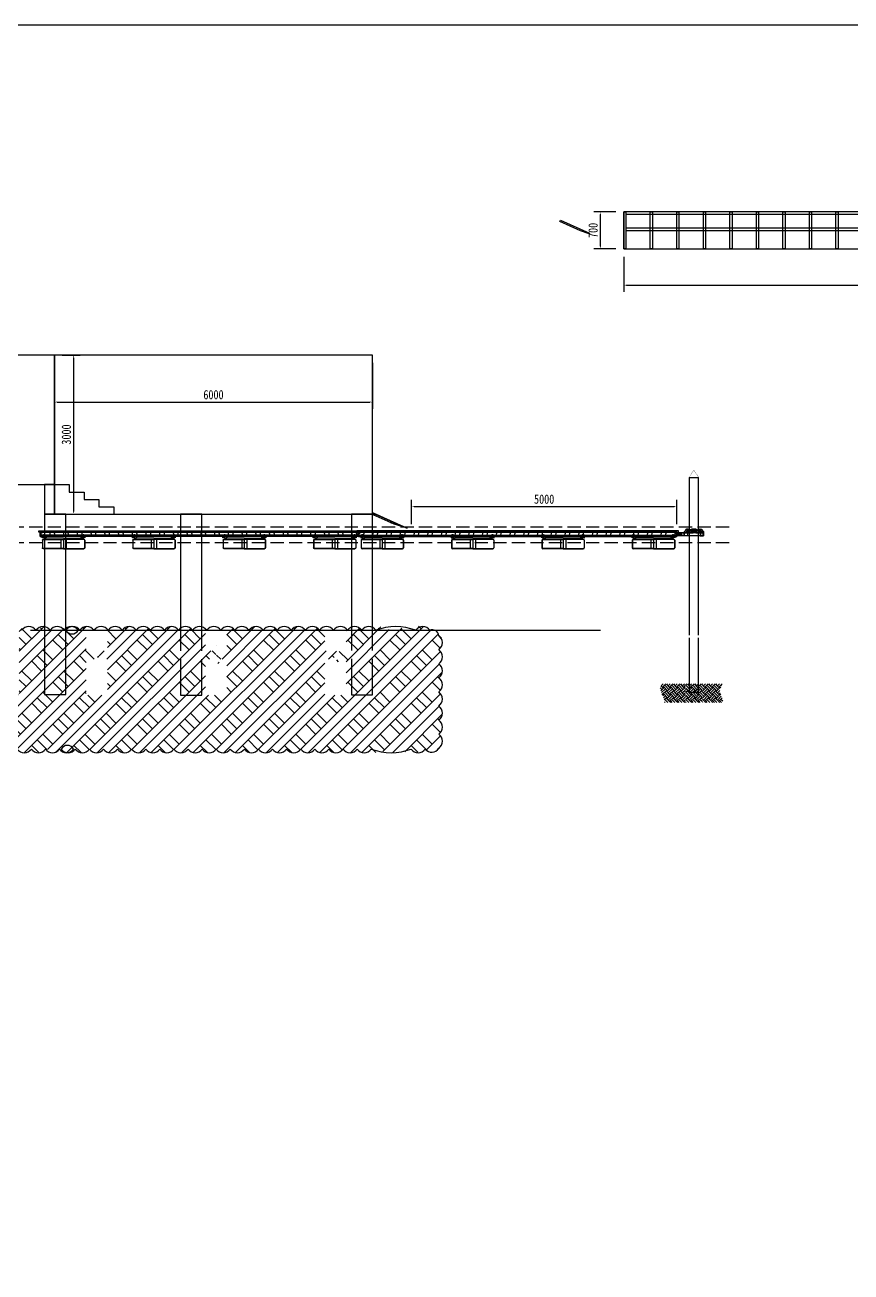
# Model space of a CAD drawing. Header units: millimetres. Extents: x -2018967 to 3675, y -751 to 1571936.
# Drawn here: x -1384880 to -1369304, y 1323555 to 1347077 of the extents above; entities that cross this region are included whole.
import ezdxf

# ---------------------------------------------------------------- set-up
doc = ezdxf.new("R2010")
doc.units = ezdxf.units.MM
doc.header["$LTSCALE"] = 1000
for name, pattern in [('-6_350_HOLE$0$DASH', [0.35, 0.25, -0.1]), ('ACAD_ISO03W100', [30, 12, -18]), ('DASH', [0.35, 0.25, -0.1])]:
    doc.linetypes.add(name, pattern=pattern)
doc.layers.get('0').update_dxf_attribs({"linetype": 'CONTINUOUS'})
doc.layers.get('DEFPOINTS').update_dxf_attribs({"linetype": 'CONTINUOUS'})
for name, color, linetype in [('00-HATCH(填充)', 250, 'CONTINUOUS'), ('W-STEEL_FRAME钢架', 3, 'CONTINUOUS'), ('W-STEEL_KEEL钢龙骨', 5, 'CONTINUOUS'), ('W-WOOD_FLOOR木地板', 30, 'CONTINUOUS'), ('ZJ', 251, 'CONTINUOUS'), ('固定锚', 5, 'CONTINUOUS'), ('螺栓', 146, 'CONTINUOUS')]:
    doc.layers.add(name, color=color, linetype=linetype)
doc.styles.add('黑体', font='simhei.ttf', dxfattribs={"width": 0.8})
doc.dimstyles.new('W&&50', dxfattribs={"dimtxt": 175, "dimasz": 50, "dimexe": 125, "dimexo": 150, "dimgap": 50, "dimtad": 1, "dimdec": 0, "dimzin": 0, "dimdsep": 46, "dimtxsty": '黑体', "dimcen": 0.09, "dimclrd": 1, "dimclre": 1, "dimclrt": 7, "dimazin": 2, "dimtfac": 1, "dimtdec": 0, "dimtix": 1, "dimtmove": 2, "dimatfit": 3, "dimfxl": 100, "dimtolj": 1, "dimtzin": 0, "dimarcsym": 0})

# ---------------------------------------------------------------- blocks, each defined once
blk = doc.blocks.new('*D312')
at = {"color": 1, "lineweight": -2, "transparency": 16777216}
for p, q in [((-1384176, 1340851), (-1383836, 1340851)), ((-1383961, 1337901), (-1383961, 1340801)), ((-1384175, 1337851), (-1383836, 1337851))]:
    blk.add_line(p, q, dxfattribs=at)
at = {"color": 1, "transparency": 16777216}
for points in [[(-1383969, 1340801), (-1383953, 1340801), (-1383961, 1340851)], [(-1383969, 1337901), (-1383953, 1337901), (-1383961, 1337851)]]:
    blk.add_solid(points, dxfattribs=at)
at = {"layer": 'DEFPOINTS', "color": 0, "transparency": 16777216}
for p in [(-1384326, 1340851), (-1383961, 1340851), (-1384325, 1337851)]:
    blk.add_point(p, dxfattribs=at)
at = {"color": 7, "transparency": 16777216, "insert": (-1384099, 1339351), "char_height": 175, "attachment_point": 5, "rotation": 90, "style": '黑体'}
blk.add_mtext('\\A1;3000', dxfattribs=at)
blk = doc.blocks.new('*D313')
at = {"color": 1, "lineweight": -2, "transparency": 16777216}
for p, q in [((-1377590, 1337660), (-1377590, 1338118)), ((-1377540, 1337993), (-1372640, 1337993)), ((-1372590, 1337660), (-1372590, 1338118))]:
    blk.add_line(p, q, dxfattribs=at)
at = {"color": 1, "transparency": 16777216}
for points in [[(-1377540, 1338002), (-1377540, 1337985), (-1377590, 1337993)], [(-1372640, 1338002), (-1372640, 1337985), (-1372590, 1337993)]]:
    blk.add_solid(points, dxfattribs=at)
at = {"layer": 'DEFPOINTS', "color": 0, "transparency": 16777216}
for p in [(-1372590, 1337993), (-1377590, 1337510), (-1372590, 1337510)]:
    blk.add_point(p, dxfattribs=at)
at = {"color": 7, "transparency": 16777216, "insert": (-1375090, 1338132), "char_height": 175, "attachment_point": 5, "style": '黑体'}
blk.add_mtext('\\A1;5000', dxfattribs=at)
blk = doc.blocks.new('*D366')
at = {"color": 1, "lineweight": -2, "transparency": 16777216}
for p, q in [((-1378325, 1340701), (-1378325, 1339838)), ((-1384325, 1340112), (-1384325, 1339838)), ((-1384275, 1339963), (-1378375, 1339963))]:
    blk.add_line(p, q, dxfattribs=at)
at = {"color": 1, "transparency": 16777216}
for points in [[(-1384275, 1339972), (-1384275, 1339955), (-1384325, 1339963)], [(-1378375, 1339972), (-1378375, 1339955), (-1378325, 1339963)]]:
    blk.add_solid(points, dxfattribs=at)
at = {"layer": 'DEFPOINTS', "color": 0, "transparency": 16777216}
for p in [(-1378325, 1340851), (-1384325, 1340262), (-1378325, 1339963)]:
    blk.add_point(p, dxfattribs=at)
at = {"color": 7, "transparency": 16777216, "insert": (-1381325, 1340102), "char_height": 175, "attachment_point": 5, "style": '黑体'}
blk.add_mtext('\\A1;6000', dxfattribs=at)
blk = doc.blocks.new('ce800浮箱侧面')
for p, q in [((-400, 79), (-400, 64)), ((0, 79), (-400, 79)), ((-391, 0), (0, 0)), ((-387, 7), (-335, 25)), ((0, 75), (-386, 75)), ((-338, 53), (-386, 53)), ((-386, 3), (-334, 21)), ((-338, 49), (-385, 49)), ((-330, 41), (-330, 32)), ((-326, 41), (-326, 32)), ((0, 29), (-326, 29)), ((-50, 0), (-50, -167)), ((0, 79), (400, 79)), ((0, 75), (386, 75)), ((0, 29), (326, 29)), ((391, 0), (0, 0)), ((0, 0), (0, -167)), ((0, 0), (0, -167)), ((50, 0), (50, -167)), ((326, 41), (326, 32)), ((330, 41), (330, 32)), ((386, 3), (334, 21)), ((387, 7), (335, 25)), ((338, 53), (386, 53)), ((338, 49), (385, 49)), ((400, 79), (400, 64)), ((-400, -12), (-400, -152)), ((-396, -11), (-396, -152)), ((0, -167), (-381, -167)), ((0, -171), (-381, -171)), ((0, -167), (381, -167)), ((0, -171), (381, -171)), ((396, -11), (396, -152)), ((400, -12), (400, -152))]:
    blk.add_line(p, q)
for points in [[(-400, 79), (-330, 79)], [(-400, 79), (-330, 79)], [(400, 79), (330, 79)], [(400, 79), (330, 79)]]:
    blk.add_lwpolyline(points)
for centre, radius, start, end in [((-385, 64), 15, 180, 270), ((-380, -12), 20, 109.1798, 180), ((-386, 64), 11, 90, 270), ((-381, -11), 15, 109.1798, 180), ((-338, 41), 12, 0, 90), ((-338, 41), 8, 0, 90), ((-338, 32), 8, 289.1798, 0), ((-338, 32), 12, 289.1798, 0), ((338, 41), 12, 90, 180), ((338, 32), 12, 180, 250.8202), ((338, 41), 8, 90, 180), ((338, 32), 8, 180, 250.8202), ((385, 64), 15, 270, 0), ((386, 64), 11, 270, 90), ((381, -11), 15, 0, 70.8202), ((380, -12), 20, 0, 70.8202), ((-381, -152), 19, 180, 270), ((-381, -152), 15, 180, 270), ((381, -152), 15, 270, 0), ((381, -152), 19, 270, 0)]:
    blk.add_arc(centre, radius, start, end)
blk = doc.blocks.new('*U480')
h = blk.add_hatch()
h.set_pattern_fill('ANSI34', color=256, angle=90)
h.set_pattern_definition([(135, (30272.917, -5788.272), (-6.735192, -6.735192), []), (135, (30272.917, -5786.027), (-6.735192, -6.735192), []), (135, (30272.917, -5783.782), (-6.735192, -6.735192), []), (135, (30272.917, -5781.537), (-6.735192, -6.735192), [])])
edge = h.paths.add_edge_path()
edge.add_line((-353, 123), (-403, 123))
edge.add_line((-403, 123), (-403, 73))
edge.add_arc((-403, 76), 3, 270, 360)
edge.add_line((-400, 76), (-400, 120))
edge.add_line((-400, 120), (-356, 120))
edge.add_arc((-356, 123), 3, 270, 360)
h = blk.add_hatch()
h.set_pattern_fill('ANSI34', color=256, angle=180)
h.set_pattern_definition([(225, (6809.39, 27891.443), (6.735192, -6.735192), []), (225, (6807.145, 27891.443), (6.735192, -6.735192), []), (225, (6804.9, 27891.443), (6.735192, -6.735192), []), (225, (6802.655, 27891.443), (6.735192, -6.735192), [])])
edge = h.paths.add_edge_path()
edge.add_line((403, 73), (403, 123))
edge.add_line((403, 123), (353, 123))
edge.add_arc((356, 123), 3, 180, 270)
edge.add_line((356, 120), (400, 120))
edge.add_line((400, 120), (400, 76))
edge.add_arc((403, 76), 3, 180, 270)
for points in [[(-353, 123), (-353, 123), (-403, 123), (-403, 73), (-403, 73, 0.414214), (-400, 76), (-400, 120), (-356, 120, 0.414214)], [(403, 73), (403, 73), (403, 123), (353, 123), (353, 123, 0.414214), (356, 120), (400, 120), (400, 76, 0.414214)]]:
    blk.add_lwpolyline(points, format="xyb", close=True)
at = {"layer": '螺栓'}
for p, q in [((-387, 129), (-386, 130)), ((-387, 129), (-387, 123)), ((-369, 130), (-386, 130)), ((-381, 69), (-382, 70)), ((-368, 129), (-369, 130)), ((-368, 124), (-368, 129)), ((361, 129), (362, 130)), ((361, 129), (361, 123)), ((379, 130), (362, 130)), ((367, 74), (366, 75)), ((380, 129), (379, 130)), ((380, 124), (380, 129))]:
    blk.add_line(p, q, dxfattribs=at)
for points in [[(-387, 124), (-368, 124), (-368, 123), (-387, 123)], [(-368, 85), (-387, 85)], [(-387, 83), (-387, 85)], [(-368, 83), (-387, 83)], [(-385, 130), (-370, 130)], [(-370, 124), (-385, 124)], [(-370, 83), (-370, 77), (-385, 77), (-385, 83)], [(-383, 77), (-383, 83)], [(-382, 130), (-382, 124)], [(-382, 124), (-382, 85)], [(-382, 70), (-382, 77)], [(-381, 124), (-381, 85)], [(-381, 69), (-381, 77)], [(-374, 69), (-381, 69)], [(-374, 124), (-374, 85)], [(-374, 69), (-374, 77)], [(-374, 69), (-373, 70)], [(-373, 124), (-373, 130)], [(-373, 124), (-373, 85)], [(-373, 70), (-373, 77)], [(-372, 83), (-372, 77)], [(-368, 85), (-368, 83)], [(361, 124), (380, 124), (380, 123), (361, 123)], [(380, 90), (361, 90)], [(361, 88), (361, 90)], [(380, 88), (361, 88)], [(363, 130), (378, 130)], [(378, 124), (363, 124)], [(378, 88), (378, 82), (363, 82), (363, 88)], [(365, 82), (365, 88)], [(366, 130), (366, 124)], [(366, 124), (366, 90)], [(366, 75), (366, 82)], [(367, 124), (367, 90)], [(367, 74), (367, 82)], [(374, 74), (367, 74)], [(374, 124), (374, 90)], [(374, 74), (374, 82)], [(374, 74), (375, 75)], [(375, 124), (375, 130)], [(375, 124), (375, 90)], [(375, 75), (375, 82)], [(376, 88), (376, 82)], [(380, 90), (380, 88)]]:
    blk.add_lwpolyline(points, dxfattribs=at)
for points in [[(-385, 130), (-384, 129), (-383, 130), (-382, 130)], [(-382, 130), (-379, 129), (-376, 129), (-372, 130)], [(-373, 130), (-372, 130), (-371, 129), (-370, 130)], [(363, 130), (364, 130), (365, 130), (366, 130)], [(366, 130), (369, 129), (372, 129), (375, 130)], [(375, 130), (376, 130), (377, 130), (378, 130)]]:
    blk.add_open_spline(points, degree=3, dxfattribs=at)
blk.add_blockref('ce800浮箱侧面', (0, 41))
blk = doc.blocks.new('*U479')
at = {"color": 0, "linetype": 'ByBlock', "lineweight": -2, "transparency": 16777216}
for p in [(0, 0), (1704, 0), (3408, 0), (5112, 0)]:
    blk.add_blockref('*U480', p, dxfattribs=at)
blk = doc.blocks.new('6米浮箱立面')
at = {"layer": 'W-STEEL_FRAME钢架'}
h = blk.add_hatch(dxfattribs=at)
h.set_pattern_fill('金属', color=256, scale=100, angle=30)
h.set_pattern_definition([(75, (-1640151.8, -2328842.27), (-241.481457, 64.704761), []), (75, (-1640049.73, -2328783.35), (-241.481457, 64.704761), [])])
h.paths.add_polyline_path([(3000, 0), (3000, 80), (-3000, 80), (-3000, 0)])
at = {"layer": 'W-WOOD_FLOOR木地板'}
h = blk.add_hatch(dxfattribs=at)
h.set_pattern_fill('木材', color=256, scale=20)
h.set_pattern_definition([(50, (-1711341.48, -2483893.79), (51.8470639, 186.2468308), [1200, -160, 400, -80]), (50, (-1711235.08, -2483853.79), (-132.9301375, 7.1090462), [240, -26.4, 480, -60]), (50, (-1711301.48, -2483825.79), (226.3396635, 353.1279042), [640, -112, 320, -80])])
edge = h.paths.add_edge_path()
edge.add_line((-3030, 80), (30, 80))
edge.add_line((30, 80), (30, 104))
edge.add_line((30, 104), (-3030, 104))
edge.add_line((-3030, 104), (-3030, 80))
at = {"layer": 'W-STEEL_FRAME钢架'}
for points in [[(-2957, 80), (-3000, 80), (-3000, 0), (-2957, 0), (-2957, 2, 0.398895), (-2960, 5), (-2990, 7, -0.398895), (-2995, 12), (-2995, 68, -0.398895), (-2990, 73), (-2960, 75, 0.398895), (-2957, 78)], [(2957, 80), (3000, 80), (3000, 0), (2957, 0), (2957, 2, -0.398895), (2960, 5), (2990, 7, 0.398895), (2995, 12), (2995, 68, 0.398895), (2990, 73), (2960, 75, -0.398895), (2957, 78)]]:
    blk.add_lwpolyline(points, format="xyb", close=True, dxfattribs=at)
blk.add_lwpolyline([(-3000, 0), (3000, 0), (3000, 80), (-3000, 80)], close=True, dxfattribs=at)
at = {"layer": 'W-STEEL_KEEL钢龙骨'}
blk.add_lwpolyline([(-3000, 20), (3000, 20), (3000, 80), (-3000, 80)], close=True, dxfattribs=at)
at = {"layer": 'W-WOOD_FLOOR木地板'}
blk.add_lwpolyline([(-3030, 80), (3030, 80), (3030, 104), (-3030, 104)], close=True, dxfattribs=at)
blk.add_blockref('*U479', (-2551, -103))
blk = doc.blocks.new('*U992')
at = {"layer": 'W-STEEL_FRAME钢架'}
blk.add_lwpolyline([(15, -15), (-15, -15), (-15, 15), (15, 15)], close=True, dxfattribs=at)
at = {"layer": 'W-STEEL_FRAME钢架', "linetype": '-6_350_HOLE$0$DASH'}
blk.add_lwpolyline([(12, -12), (-12, -12), (-12, 12), (12, 12)], close=True, dxfattribs=at)
blk = doc.blocks.new('*U993')
at = {"color": 0, "linetype": 'ByBlock', "lineweight": -2, "transparency": 16777216}
for p in [(0, 0), (350, 0)]:
    blk.add_blockref('*U992', p, dxfattribs=at)
blk = doc.blocks.new('*D1020')
at = {"color": 1, "lineweight": -2, "transparency": 16777216}
for p, q in [((-1373589, 1342701), (-1373589, 1342044)), ((-1353589, 1342701), (-1353589, 1342044)), ((-1373539, 1342169), (-1353639, 1342169))]:
    blk.add_line(p, q, dxfattribs=at)
at = {"color": 1, "transparency": 16777216}
for points in [[(-1373539, 1342177), (-1373539, 1342160), (-1373589, 1342169)], [(-1353639, 1342177), (-1353639, 1342160), (-1353589, 1342169)]]:
    blk.add_solid(points, dxfattribs=at)
at = {"layer": 'DEFPOINTS', "color": 0, "transparency": 16777216}
for p in [(-1373589, 1342851), (-1353589, 1342851), (-1353589, 1342169)]:
    blk.add_point(p, dxfattribs=at)
at = {"color": 7, "transparency": 16777216, "insert": (-1363589, 1342307), "char_height": 175, "attachment_point": 5, "style": '黑体'}
blk.add_mtext('\\A1;20000', dxfattribs=at)
blk = doc.blocks.new('*D1021')
at = {"color": 1, "lineweight": -2, "transparency": 16777216}
for p, q in [((-1373739, 1343551), (-1374154, 1343551)), ((-1374029, 1342901), (-1374029, 1343501)), ((-1373739, 1342851), (-1374154, 1342851))]:
    blk.add_line(p, q, dxfattribs=at)
at = {"color": 1, "transparency": 16777216}
for points in [[(-1374037, 1343501), (-1374020, 1343501), (-1374029, 1343551)], [(-1374037, 1342901), (-1374020, 1342901), (-1374029, 1342851)]]:
    blk.add_solid(points, dxfattribs=at)
at = {"layer": 'DEFPOINTS', "color": 0, "transparency": 16777216}
for p in [(-1374029, 1343551), (-1373589, 1343551), (-1373589, 1342851)]:
    blk.add_point(p, dxfattribs=at)
at = {"color": 7, "transparency": 16777216, "insert": (-1374167, 1343201), "char_height": 175, "attachment_point": 5, "rotation": 90, "style": '黑体'}
blk.add_mtext('\\A1;700', dxfattribs=at)
blk = doc.blocks.new('*U1022')
blk.add_lwpolyline([(-20, 350), (20, 350), (20, -350), (-20, -350)], close=True)
blk = doc.blocks.new('*U1023')
at = {"color": 0, "linetype": 'ByBlock', "lineweight": -2, "transparency": 16777216}
for p in [(0, 0), (500, 0), (1000, 0), (1500, 0), (2000, 0), (2500, 0), (3000, 0), (3500, 0), (4000, 0), (4500, 0), (5000, 0), (5500, 0), (6000, 0), (6500, 0), (7000, 0), (7500, 0), (8000, 0), (8500, 0), (9000, 0), (9500, 0), (10000, 0), (10500, 0), (11000, 0), (11500, 0), (12000, 0), (12500, 0), (13000, 0), (13500, 0), (14000, 0), (14500, 0), (15000, 0), (15500, 0), (16000, 0), (16500, 0), (17000, 0), (17500, 0), (18000, 0), (18500, 0), (19000, 0), (19500, 0)]:
    blk.add_blockref('*U1022', p, dxfattribs=at)

msp = doc.modelspace()

# ---------------------------------------------------------------- hatches: boundary and pattern name
h = msp.add_hatch()
h.set_pattern_fill('金属', color=252, scale=10, angle=-24.40063)
h.set_pattern_definition([(20.5993686, (-3828981.334, -108766.448), (-8.79578331, 23.40158533), []), (20.5993686, (-3828970.602, -108771.316), (-8.79578331, 23.40158533), [])])
h.paths.add_polyline_path([(-1377674.2, 1337587.5), (-1378129.6, 1337794), (-1378131.6, 1337789.5), (-1377676.3, 1337582.9)])
h = msp.add_hatch()
h.set_pattern_fill('夯实土壤', color=252, scale=100)
h.set_pattern_definition([(45, (-3010304.55, -986288.53), (-397.39401, 397.39401), []), (45, (-3010094.55, -986288.53), (-397.39401, 397.39401), []), (45, (-3009884.55, -986288.53), (-397.39401, 397.39401), []), (135, (-3010304.55, -986288.53), (-397.39401, -397.39401), [265, -297]), (135, (-3010199.55, -986183.53), (-397.39401, -397.39401), [265, -297]), (135, (-3010094.55, -986078.53), (-397.39401, -397.39401), [265, -297])])
edge = h.paths.add_edge_path()
edge.add_arc((-1377459.4, 1335198.4), 535.9, 45.31717, 120.77369)
edge.add_arc((-1377866.4, 1335565.8), 162.2, 35, 145)
edge.add_arc((-1378132.1, 1335565.8), 162.2, 35, 145)
edge.add_arc((-1378397.7, 1335565.8), 162.2, 35, 145)
edge.add_arc((-1378663.4, 1335565.8), 162.2, 35, 145)
edge.add_arc((-1378929, 1335565.8), 162.2, 35, 50.05493)
edge.add_line((-1378824.9, 1335690.2), (-1378824.9, 1335273.6))
edge.add_line((-1378824.9, 1335273.6), (-1378948.6, 1335273.6))
edge.add_line((-1378948.6, 1335273.6), (-1378985.8, 1335168.6))
edge.add_line((-1378985.8, 1335168.6), (-1379022.8, 1335378.6))
edge.add_line((-1379022.8, 1335378.6), (-1379061.1, 1335273.6))
edge.add_line((-1379061.1, 1335273.6), (-1379224.9, 1335273.6))
edge.add_line((-1379224.9, 1335273.6), (-1379224.9, 1335725.1))
edge.add_arc((-1379194.7, 1335565.8), 162.2, 100.74655, 145)
edge.add_arc((-1379460.3, 1335565.8), 162.2, 35, 145)
edge.add_arc((-1379726, 1335565.8), 162.2, 35, 145)
edge.add_arc((-1379991.6, 1335565.8), 162.2, 35, 145)
edge.add_arc((-1380257.3, 1335565.8), 162.2, 35, 145)
edge.add_arc((-1380522.9, 1335565.8), 162.2, 35, 145)
edge.add_arc((-1380788.6, 1335565.8), 162.2, 35, 145)
edge.add_arc((-1381054.2, 1335565.8), 162.2, 35, 97.31865)
edge.add_line((-1381074.9, 1335726.7), (-1381074.9, 1335273.6))
edge.add_line((-1381074.9, 1335273.6), (-1381198.6, 1335273.6))
edge.add_line((-1381198.6, 1335273.6), (-1381235.8, 1335168.6))
edge.add_line((-1381235.8, 1335168.6), (-1381272.8, 1335378.6))
edge.add_line((-1381272.8, 1335378.6), (-1381311.1, 1335273.6))
edge.add_line((-1381311.1, 1335273.6), (-1381474.9, 1335273.6))
edge.add_line((-1381474.9, 1335273.6), (-1381474.9, 1335684.4))
edge.add_arc((-1381585.6, 1335565.8), 162.2, 46.96862, 145)
edge.add_arc((-1381851.2, 1335565.8), 162.2, 35, 145)
edge.add_arc((-1382116.9, 1335565.8), 162.2, 35, 145)
edge.add_arc((-1382382.5, 1335565.8), 162.2, 35, 145)
edge.add_arc((-1382648.2, 1335565.8), 162.2, 35, 145)
edge.add_arc((-1382913.8, 1335565.8), 162.2, 35, 145)
edge.add_arc((-1383179.5, 1335565.8), 162.2, 35, 145)
edge.add_arc((-1383445.1, 1335565.8), 162.2, 35, 42.14268)
edge.add_line((-1383324.9, 1335674.6), (-1383324.9, 1335273.6))
edge.add_line((-1383324.9, 1335273.6), (-1383448.6, 1335273.6))
edge.add_line((-1383448.6, 1335273.6), (-1383485.8, 1335168.6))
edge.add_line((-1383485.8, 1335168.6), (-1383522.8, 1335378.6))
edge.add_line((-1383522.8, 1335378.6), (-1383561.1, 1335273.6))
edge.add_line((-1383561.1, 1335273.6), (-1383724.9, 1335273.6))
edge.add_line((-1383724.9, 1335273.6), (-1383724.9, 1335727.4))
edge.add_arc((-1383710.8, 1335565.8), 162.2, 94.99343, 145)
edge.add_arc((-1383976.4, 1335565.8), 162.2, 35, 145)
edge.add_arc((-1384242.1, 1335565.8), 162.2, 35, 145)
edge.add_arc((-1384507.8, 1335565.8), 162.2, 35, 145)
edge.add_arc((-1384773.4, 1335565.8), 162.2, 35, 145)
edge.add_arc((-1385039.1, 1335565.8), 162.2, 35, 71.20307)
edge.add_line((-1384986.8, 1335719.3), (-1384986.8, 1334445.4))
edge.add_line((-1384986.8, 1334445.4), (-1385386.8, 1334445.4))
edge.add_line((-1385386.8, 1334445.4), (-1385386.8, 1335118))
edge.add_line((-1385386.8, 1335118), (-1385484.5, 1335118))
edge.add_arc((-1385384, 1334990.8), 162.2, 128.33571, 225.82509)
edge.add_arc((-1385582.3, 1334763.2), 140.2, 45.3396, 52.50699, ccw=False)
edge.add_arc((-1385384, 1334990.8), 162.2, 225.82509, 232.0215, ccw=False)
edge.add_arc((-1385582.3, 1334763.2), 140.2, 52.50699, 155.3396)
edge.add_arc((-1385842.8, 1334729.1), 162.2, 34.8539, 144.8539)
edge.add_arc((-1386108.4, 1334729.7), 162.2, 34.8539, 144.8539)
edge.add_arc((-1386374.1, 1334730.4), 162.2, 34.8539, 144.8539)
edge.add_arc((-1386639.7, 1334731.1), 162.2, 34.8539, 144.8539)
edge.add_arc((-1386905.4, 1334731.8), 162.2, 34.8539, 144.8539)
edge.add_arc((-1387171, 1334732.5), 162.2, 34.8539, 144.8539)
edge.add_arc((-1387436.7, 1334733.1), 162.2, 34.8539, 144.8539)
edge.add_arc((-1387702.4, 1334733.8), 162.2, 34.8539, 144.8539)
edge.add_arc((-1387968, 1334734.5), 162.2, 34.8539, 144.8539)
edge.add_arc((-1388233.7, 1334735.2), 162.2, 34.8539, 144.8539)
edge.add_arc((-1388499.3, 1334735.8), 162.2, 34.8539, 144.8539)
edge.add_arc((-1388765, 1334736.5), 162.2, 34.8539, 144.8539)
edge.add_arc((-1389030.6, 1334737.2), 162.2, 34.8539, 144.8539)
edge.add_arc((-1389296.3, 1334737.9), 162.2, 34.8539, 144.8539)
edge.add_arc((-1389561.9, 1334738.5), 162.2, 34.8539, 144.8539)
edge.add_arc((-1389827.6, 1334739.2), 162.2, 34.8539, 144.8539)
edge.add_arc((-1390093.2, 1334739.9), 162.2, 34.8539, 144.8539)
edge.add_arc((-1390358.9, 1334740.6), 162.2, 34.8539, 144.8539)
edge.add_arc((-1390624.5, 1334741.3), 162.2, 34.8539, 144.8539)
edge.add_arc((-1390890.2, 1334741.9), 162.2, 34.8539, 144.8539)
edge.add_arc((-1391155.8, 1334742.6), 162.2, 34.8539, 144.8539)
edge.add_arc((-1391421.5, 1334743.3), 162.2, 34.8539, 144.8539)
edge.add_arc((-1391687.2, 1334744), 162.2, 34.8539, 144.8539)
edge.add_arc((-1391952.8, 1334744.6), 162.2, 34.8539, 144.8539)
edge.add_arc((-1392218.5, 1334745.3), 162.2, 34.8539, 144.8539)
edge.add_arc((-1392365.7, 1334725.8), 113.8, 82.60047, 192.60047)
edge.add_arc((-1392382, 1334569.4), 162.2, 125.76829, 235.76829)
edge.add_arc((-1392378.5, 1334303.8), 162.2, 125.76829, 235.76829)
edge.add_arc((-1392374.9, 1334038.1), 162.2, 125.76829, 235.76829)
edge.add_arc((-1392371.3, 1333772.5), 162.2, 125.76829, 235.76829)
edge.add_arc((-1392363.8, 1333530.7), 146.2, 132.52709, 242.52709)
edge.add_arc((-1392298.6, 1333494.4), 162.2, 215.15121, 325.15121)
edge.add_arc((-1392033, 1333495.1), 162.2, 215.15121, 325.15121)
edge.add_arc((-1391767.3, 1333495.8), 162.2, 215.15121, 325.15121)
edge.add_arc((-1391501.6, 1333496.5), 162.2, 215.15121, 325.15121)
edge.add_arc((-1391236, 1333497.2), 162.2, 215.15121, 325.15121)
edge.add_arc((-1390970.3, 1333497.9), 162.2, 215.15121, 325.15121)
edge.add_arc((-1390704.7, 1333498.6), 162.2, 215.15121, 325.15121)
edge.add_arc((-1390439, 1333499.3), 162.2, 215.15121, 325.15121)
edge.add_arc((-1390173.4, 1333500), 162.2, 215.15121, 325.15121)
edge.add_arc((-1389907.7, 1333500.7), 162.2, 215.15121, 325.15121)
edge.add_arc((-1389642.1, 1333501.4), 162.2, 215.15121, 325.15121)
edge.add_arc((-1389376.4, 1333502.1), 162.2, 215.15121, 325.15121)
edge.add_arc((-1389110.8, 1333502.8), 162.2, 215.15121, 325.15121)
edge.add_arc((-1388845.1, 1333503.5), 162.2, 215.15121, 325.15121)
edge.add_arc((-1388579.5, 1333504.2), 162.2, 215.15121, 325.15121)
edge.add_arc((-1388313.8, 1333504.9), 162.2, 215.15121, 325.15121)
edge.add_arc((-1388048.2, 1333505.6), 162.2, 215.15121, 325.15121)
edge.add_arc((-1387782.5, 1333506.3), 162.2, 215.15121, 325.15121)
edge.add_arc((-1387516.8, 1333507), 162.2, 215.15121, 325.15121)
edge.add_arc((-1387251.2, 1333507.7), 162.2, 215.15121, 325.15121)
edge.add_arc((-1386985.5, 1333508.4), 162.2, 215.15121, 325.15121)
edge.add_arc((-1386719.9, 1333509.1), 162.2, 215.15121, 325.15121)
edge.add_arc((-1386454.2, 1333509.8), 162.2, 215.15121, 325.15121)
edge.add_arc((-1386188.6, 1333510.5), 162.2, 215.15121, 325.15121)
edge.add_arc((-1385922.9, 1333511.2), 162.2, 215.15121, 325.15121)
edge.add_arc((-1385657.3, 1333511.9), 162.2, 215.15121, 325.15121)
edge.add_arc((-1385391.5, 1333512.4), 162.2, 215.0466, 325.0466)
edge.add_arc((-1385125.7, 1333512.5), 162.2, 215, 325)
edge.add_arc((-1384860.1, 1333512.5), 162.2, 215, 325)
edge.add_arc((-1384594.4, 1333512.5), 162.2, 215, 325)
edge.add_arc((-1384328.8, 1333512.5), 162.2, 215, 325)
edge.add_arc((-1384063.1, 1333512.5), 162.2, 215, 325)
edge.add_arc((-1383797.4, 1333512.5), 162.2, 215, 325)
edge.add_arc((-1383531.8, 1333512.5), 162.2, 215, 325)
edge.add_arc((-1383266.1, 1333512.5), 162.2, 215, 325)
edge.add_arc((-1383000.5, 1333512.5), 162.2, 215, 325)
edge.add_arc((-1382734.8, 1333512.5), 162.2, 215, 325)
edge.add_arc((-1382469.2, 1333512.5), 162.2, 215, 325)
edge.add_arc((-1382203.5, 1333512.5), 162.2, 215, 325)
edge.add_arc((-1381937.9, 1333512.5), 162.2, 215, 325)
edge.add_arc((-1381672.2, 1333512.5), 162.2, 215, 325)
edge.add_arc((-1381406.6, 1333512.5), 162.2, 215, 325)
edge.add_arc((-1381140.9, 1333512.5), 162.2, 215, 325)
edge.add_arc((-1380875.3, 1333512.5), 162.2, 215, 325)
edge.add_arc((-1380609.6, 1333512.5), 162.2, 215, 325)
edge.add_arc((-1380343.9, 1333512.5), 162.2, 215, 325)
edge.add_arc((-1380078.3, 1333512.5), 162.2, 215, 325)
edge.add_arc((-1379812.6, 1333512.5), 162.2, 215, 325)
edge.add_arc((-1379547, 1333512.5), 162.2, 215, 325)
edge.add_arc((-1379281.3, 1333512.5), 162.2, 215, 325)
edge.add_arc((-1379015.7, 1333512.5), 162.2, 215, 325)
edge.add_arc((-1378750, 1333512.5), 162.2, 215, 325)
edge.add_arc((-1378484.4, 1333512.5), 162.2, 215, 325)
edge.add_arc((-1378218.7, 1333512.5), 162.2, 215, 325)
edge.add_arc((-1377953.1, 1333512.5), 162.2, 215, 325)
edge.add_arc((-1377575.7, 1333786.8), 441.3, 236.34509, 303.65491)
edge.add_arc((-1377206.9, 1333560.7), 188.1, 228.64744, 407.26858)
edge.add_arc((-1377172.2, 1333831.7), 162.2, 305, 415)
edge.add_arc((-1377172.2, 1334097.4), 162.2, 305, 415)
edge.add_arc((-1377172.2, 1334363), 162.2, 305, 415)
edge.add_arc((-1377220.5, 1334628.7), 193.9, 316.76131, 403.23869)
edge.add_arc((-1377172.2, 1334894.3), 162.2, 305, 415)
edge.add_arc((-1377172.2, 1335160), 162.2, 305, 415)
edge.add_arc((-1377190.9, 1335434.9), 180.7, 308.16917, 413.14106)
h.paths.add_polyline_path([(-1383724.9, 1334437.5), (-1383724.9, 1335112.8), (-1383561.1, 1335112.8), (-1383522.8, 1335217.8), (-1383485.8, 1335007.8), (-1383448.6, 1335112.8), (-1383324.9, 1335112.8), (-1383324.9, 1334437.5)], flags=16)
h.paths.add_polyline_path([(-1381311.1, 1335112.8), (-1381272.8, 1335217.8), (-1381235.8, 1335007.8), (-1381198.6, 1335112.8), (-1381074.9, 1335112.8), (-1381074.9, 1334437.5), (-1381474.9, 1334437.5), (-1381474.9, 1335112.8)], flags=16)
h.paths.add_polyline_path([(-1379061.1, 1335112.8), (-1379022.8, 1335217.8), (-1378985.8, 1335007.8), (-1378948.6, 1335112.8), (-1378824.9, 1335112.8), (-1378824.9, 1334437.5), (-1379224.9, 1334437.5), (-1379224.9, 1335112.8)], flags=16)
at = {"layer": '固定锚'}
h = msp.add_hatch(dxfattribs=at)
h.set_pattern_fill('土壤', color=256, scale=25, angle=45, style=0)
h.set_pattern_definition([(45, (-4151252.27, 929948.84), (1e-14, 132.5825215), [93.75, -93.75]), (45, (-4151277.13, 929973.7), (1e-14, 132.5825215), [93.75, -93.75]), (45, (-4151301.99, 929998.56), (1e-14, 132.5825215), [93.75, -93.75]), (135, (-4151301.99, 930015.13), (-132.5825215, 3e-14), [93.75, -93.75]), (135, (-4151277.13, 930039.99), (-132.5825215, 3e-14), [93.75, -93.75]), (135, (-4151252.27, 930064.85), (-132.5825215, 3e-14), [93.75, -93.75])])
edge = h.paths.add_edge_path()
edge.add_line((-1372431.2, 1334298.7), (-1372431.2, 1334648.6))
edge.add_line((-1372431.2, 1334648.6), (-1372870.8, 1334648.6))
edge.add_spline(control_points=[(-1372870.8, 1334648.6), (-1372883.6, 1334632.1), (-1372939.3, 1334532.5), (-1372818, 1334389.4), (-1372820, 1334298.7)], knot_values=[89.3823243, 89.3823243, 89.3823243, 89.3823243, 152.2776367, 451.6259949, 451.6259949, 451.6259949, 451.6259949], degree=3, periodic=0)
edge.add_line((-1372820, 1334298.7), (-1372431.2, 1334298.7))
h.paths.add_polyline_path([(-1372113.2, 1334648.6), (-1372424.2, 1334648.6), (-1372424.2, 1334298.7), (-1372113.2, 1334298.7)])
edge = h.paths.add_edge_path()
edge.add_spline(control_points=[(-1371722, 1334298.7), (-1371720.6, 1334316.3), (-1371722.2, 1334385.7), (-1371806.5, 1334503.3), (-1371753.9, 1334599.8), (-1371718.9, 1334648.6)], knot_values=[54.8628535, 54.8628535, 54.8628535, 54.8628535, 107.9510079, 265.8358938, 429.109482, 429.109482, 429.109482, 429.109482], degree=3, periodic=0)
edge.add_line((-1371718.9, 1334648.6), (-1372106.2, 1334648.6))
edge.add_line((-1372106.2, 1334648.6), (-1372106.2, 1334298.7))
edge.add_line((-1372106.2, 1334298.7), (-1371722, 1334298.7))

# ---------------------------------------------------------------- linework, layer by layer
at = {"color": 4}
for p, q in [((-1372333.2, 1337544, 0), (-1372337.2, 1337544, 0)), ((-1372333.2, 1337550, 0), (-1372336.2, 1337550, 0)), ((-1372336.2, 1337538, 0), (-1372333.2, 1337538, 0))]:
    msp.add_line(p, q, dxfattribs=at)
for p, q in [((-1372331.2, 1337549.5, 0), (-1372324.2, 1337549.5, 0)), ((-1372324.2, 1337538.5, 0), (-1372331.2, 1337538.5, 0)), ((-1372320.2, 1337542.9, 0), (-1372324.2, 1337546.3, 0)), ((-1372320.2, 1337540.6, 0), (-1372324.2, 1337544, 0)), ((-1372322.2, 1337500.5, 0), (-1372212.2, 1337500.5, 0)), ((-1372317.2, 1337505.5, 0), (-1372317.2, 1337565.5, 0)), ((-1372227.2, 1337505.5, 0), (-1372227.2, 1337565.5, 0)), ((-1372227.2, 1337565.5, 0), (-1372217.2, 1337565.5, 0)), ((-1372217.2, 1337565.5, 0), (-1372217.2, 1337505.5, 0)), ((-1372214.2, 1337542.9, 0), (-1372210.2, 1337546.3, 0)), ((-1372214.2, 1337540.6, 0), (-1372210.2, 1337544, 0)), ((-1372203.2, 1337549.5, 0), (-1372210.2, 1337549.5, 0)), ((-1372210.2, 1337538.5, 0), (-1372203.2, 1337538.5, 0)), ((-1372201.2, 1337537, 0), (-1372201.2, 1337551, 0))]:
    msp.add_line(p, q)
at = {"color": 1}
for p, q in [((-1372317.2, 1337551.5, 0), (-1372307.2, 1337551.5, 0)), ((-1372307.2, 1337537.5, 0), (-1372317.2, 1337537.5, 0)), ((-1372217.2, 1337551.5, 0), (-1372227.2, 1337551.5, 0)), ((-1372217.2, 1337537.5, 0), (-1372227.2, 1337537.5, 0))]:
    msp.add_line(p, q, dxfattribs=at)
at = {"color": 6, "linetype": 'ACAD_ISO03W100'}
for p, q in [((-1372217.2, 1337550.5, 0), (-1372317.2, 1337550.5, 0)), ((-1372217.2, 1337538.5, 0), (-1372317.2, 1337538.5, 0))]:
    msp.add_line(p, q, dxfattribs=at)
at = {"color": 2}
for p, q in [((-1372317.2, 1337544.5, 0), (-1372307.2, 1337544.5, 0)), ((-1372227.2, 1337544.5, 0), (-1372217.2, 1337544.5, 0))]:
    msp.add_line(p, q, dxfattribs=at)
for points in [[(-1436151.7, 1347076.6), (-1264955.7, 1347076.6), (-1264955.7, 1300032.5), (-1436151.7, 1300032.5)], [(-1373588.6, 1342850.7), (-1353588.6, 1342850.7), (-1353588.6, 1343550.7), (-1373588.6, 1343550.7)], [(-1373548.6, 1343510.7), (-1353588.6, 1343510.7), (-1353588.6, 1343550.7), (-1373548.6, 1343550.7)], [(-1373548.6, 1343200.7), (-1353588.6, 1343200.7), (-1353588.6, 1343240.7), (-1373548.6, 1343240.7)], [(-1388325.5, 1338405.8), (-1384325.5, 1338405.8), (-1384325.5, 1340851.1), (-1388325.5, 1340851.1)], [(-1384324.9, 1337851.3), (-1378324.9, 1337851.3), (-1378324.9, 1340851.1), (-1384324.9, 1340851.1)], [(-1384509.1, 1337851.3), (-1384325.5, 1337851.3), (-1384325.5, 1338405.8), (-1384509.1, 1338405.8)], [(-1384509.1, 1334445.4), (-1384109.1, 1334445.4), (-1384109.1, 1337851.3), (-1384509.1, 1337851.3)]]:
    msp.add_lwpolyline(points, close=True)
at = {"const_width": 5}
msp.add_lwpolyline([(-1372360.2, 1338425.4), (-1372360.2, 1338542.4), (-1372269.1, 1338680.5), (-1372175.2, 1338542.4), (-1372175.2, 1338425.4)], dxfattribs=at)
for points in [[(-1384325.5, 1338405.8), (-1384045.5, 1338405.8), (-1384045.5, 1338265.8), (-1383765.5, 1338265.8), (-1383765.5, 1338125.8), (-1383485.5, 1338125.8), (-1383485.5, 1337985.8), (-1383205.5, 1337985.8), (-1383205.5, 1337845.8)], [(-1381544.5, 1335273.6), (-1381544.5, 1337851.3), (-1381944.5, 1337851.3), (-1381944.5, 1335273.6)], [(-1378324.6, 1335280.4), (-1378324.6, 1337851.3), (-1378724.6, 1337851.3), (-1378724.6, 1335280.4)], [(-1381944.5, 1335112.8), (-1381944.5, 1334437.5), (-1381544.5, 1334437.5), (-1381544.5, 1335112.8)], [(-1378724.6, 1335119.6), (-1378724.6, 1334444.4), (-1378324.6, 1334444.4), (-1378324.6, 1335119.6)]]:
    msp.add_lwpolyline(points)
at = {"color": 253, "linetype": '-6_350_HOLE$0$DASH'}
msp.add_lwpolyline([(-1371600.3, 1337605.8), (-1384985.9, 1337605.8)], dxfattribs=at)
at = {"elevation": 0}
for points in [[(-1372585.4, 1337500.5), (-1372087.1, 1337500.5), (-1372087.1, 1337440.5), (-1372585.4, 1337440.5)], [(-1372585.4, 1337473), (-1372495.4, 1337473), (-1372495.4, 1337468), (-1372585.4, 1337468)], [(-1372337.2, 1337539), (-1372335.2, 1337537), (-1372335.2, 1337551), (-1372337.2, 1337549)], [(-1372333.2, 1337535.5), (-1372333.2, 1337538.5), (-1372333.2, 1337549.5), (-1372333.2, 1337552.5)], [(-1372201.2, 1337535.5), (-1372201.2, 1337538.5), (-1372201.2, 1337549.5), (-1372201.2, 1337552.5)]]:
    msp.add_lwpolyline(points, close=True, dxfattribs=at)
at = {"linetype": 'DASH', "ltscale": 0.5, "elevation": 0}
for points in [[(-1372582.4, 1337497.5), (-1372090.1, 1337497.5), (-1372090.1, 1337443.5), (-1372582.4, 1337443.5)], [(-1372087.1, 1337500.5), (-1372147.1, 1337500.5), (-1372147.1, 1337440.5), (-1372087.1, 1337440.5)], [(-1372090.1, 1337497.5), (-1372144.1, 1337497.5), (-1372144.1, 1337443.5), (-1372090.1, 1337443.5)]]:
    msp.add_lwpolyline(points, close=True, dxfattribs=at)
at = {"linetype": 'DASH', "ltscale": 0.05, "elevation": 0}
for points in [[(-1372447.4, 1337500.5), (-1372387.4, 1337500.5), (-1372387.4, 1337440.5), (-1372447.4, 1337440.5)], [(-1372444.4, 1337497.5), (-1372390.4, 1337497.5), (-1372390.4, 1337443.5), (-1372444.4, 1337443.5)]]:
    msp.add_lwpolyline(points, close=True, dxfattribs=at)
at = {"elevation": 0}
for points in [[(-1372335.2, 1337537), (-1372333.2, 1337537), (-1372333.2, 1337551), (-1372335.2, 1337551)], [(-1372320.2, 1337557.5), (-1372320.2, 1337529.5), (-1372317.2, 1337529.5), (-1372317.2, 1337557.5), (-1372320.2, 1337557.5), (-1372320.2, 1337556.5)], [(-1372214.2, 1337557.5), (-1372214.2, 1337529.5), (-1372217.2, 1337529.5), (-1372217.2, 1337557.5), (-1372214.2, 1337557.5), (-1372214.2, 1337556.5)]]:
    msp.add_lwpolyline(points, dxfattribs=at)
for points in [[(-1372331.2, 1337532.5), (-1372324.2, 1337532.5), (-1372324.2, 1337533.5), (-1372320.2, 1337533.5), (-1372320.2, 1337554.5), (-1372324.2, 1337554.5), (-1372324.2, 1337533.5), (-1372324.2, 1337555.5), (-1372331.2, 1337555.5, 0.6666667), (-1372331.2, 1337549.5, 0.3636364), (-1372331.2, 1337538.5, 0.6666667)], [(-1372299.7, 1337574.5), (-1372234.7, 1337574.5, -0.4142136), (-1372229.7, 1337569.5), (-1372229.7, 1337519.5, -0.4142136), (-1372234.7, 1337514.5), (-1372299.7, 1337514.5, -0.4142136), (-1372304.7, 1337519.5), (-1372304.7, 1337569.5, -0.4142136)], [(-1372203.2, 1337532.5), (-1372210.2, 1337532.5), (-1372210.2, 1337533.5), (-1372214.2, 1337533.5), (-1372214.2, 1337554.5), (-1372210.2, 1337554.5), (-1372210.2, 1337533.5), (-1372210.2, 1337555.5), (-1372203.2, 1337555.5, -0.6666667), (-1372203.2, 1337549.5, -0.3636364), (-1372203.2, 1337538.5, -0.6666667)]]:
    msp.add_lwpolyline(points, format="xyb", close=True, dxfattribs=at)
msp.add_lwpolyline([(-1372317.2, 1337565.5), (-1372307.2, 1337565.5), (-1372307.2, 1337505.5, 0.4142136), (-1372302.2, 1337500.5)], format="xyb", dxfattribs=at)
at = {"color": 4, "linetype": '-6_350_HOLE$0$DASH'}
msp.add_lwpolyline([(-1371600.3, 1337305.8), (-1384985.9, 1337305.8)], dxfattribs=at)
at = {"color": 252}
msp.add_lwpolyline([(-1385024.2, 1333419.3, 0.5205671), (-1384758.5, 1333419.5, 0.5205671), (-1384492.9, 1333419.5, 0.5205671), (-1384227.2, 1333419.5, 0.5205671), (-1383961.6, 1333419.5, 0.5901144), (-1384195.9, 1333419.5, 0.5205671), (-1383930.3, 1333419.5, 0.5205671), (-1383664.6, 1333419.5, 0.5205671), (-1383399, 1333419.5, 0.5205671), (-1383133.3, 1333419.5, 0.5205671), (-1382867.7, 1333419.5, 0.5205671), (-1382602, 1333419.5, 0.5205671), (-1382336.4, 1333419.5, 0.5205671), (-1382070.7, 1333419.5, 0.5205671), (-1381805, 1333419.5, 0.5205671), (-1381539.4, 1333419.5, 0.5205671), (-1381273.7, 1333419.5, 0.5205671), (-1381008.1, 1333419.5, 0.5205671), (-1380742.4, 1333419.5, 0.5205671), (-1380476.8, 1333419.5, 0.5205671), (-1380211.1, 1333419.5, 0.5205671), (-1379945.5, 1333419.5, 0.5205671), (-1379679.8, 1333419.5, 0.5205671), (-1379414.2, 1333419.5, 0.5205671), (-1379148.5, 1333419.5, 0.5205671), (-1378882.8, 1333419.5, 0.5205671), (-1378617.2, 1333419.5, 0.5205671), (-1378351.5, 1333419.5, 0.1832307), (-1377596.8, 1333419.5, 0.5205671), (-1377331.1, 1333419.5, 0.5205671), (-1377079.2, 1333433.2, 0.5205671), (-1377079.2, 1333698.9, 0.5205671), (-1377079.2, 1333964.5, 0.5205671), (-1377079.2, 1334230.2, 0.5205671), (-1377079.2, 1334495.8, 0.5205671), (-1377079.2, 1334761.5, 0.5205671), (-1377079.2, 1335027.1, 0.5205671), (-1377079.2, 1335292.8, 0.5205671), (-1377079.2, 1335558.5, 0.5205671), (-1377244.5, 1335658.8, 0.5205671), (-1377510.1, 1335658.8, 0.1832307), (-1378264.9, 1335658.8, 0.5205671), (-1378530.5, 1335658.8, 0.5205671), (-1378796.2, 1335658.8, 0.5205671), (-1379061.8, 1335658.8, 0.5205671), (-1379327.5, 1335658.8, 0.5205671), (-1379593.1, 1335658.8, 0.5205671), (-1379858.8, 1335658.8, 0.5205671), (-1380124.5, 1335658.8, 0.5205671), (-1380390.1, 1335658.8, 0.5205671), (-1380655.8, 1335658.8, 0.5205671), (-1380921.4, 1335658.8, 0.5205671), (-1381187.1, 1335658.8, 0.5205671), (-1381452.7, 1335658.8, 0.5205671), (-1381718.4, 1335658.8, 0.5205671), (-1381984, 1335658.8, 0.5205671), (-1382249.7, 1335658.8, 0.5205671), (-1382515.3, 1335658.8, 0.5205671), (-1382781, 1335658.8, 0.5205671), (-1383046.7, 1335658.8, 0.5205671), (-1383312.3, 1335658.8, 0.5205671), (-1383578, 1335658.8, 0.5205671), (-1383843.6, 1335658.8, 0.5205671), (-1384109.3, 1335658.8, 0.5901144), (-1383874.9, 1335658.8, 0.5205671), (-1384140.6, 1335658.8, 0.5205671), (-1384406.2, 1335658.8, 0.5205671), (-1384671.9, 1335658.8, 0.5205671), (-1384942.3, 1335658.8, 0.5205671)], format="xyb", dxfattribs=at)
msp.add_lwpolyline([(-1385024.2, 1333419.3, 0.5205671), (-1384758.5, 1333419.5, 0.5205671), (-1384492.9, 1333419.5, 0.5205671), (-1384227.2, 1333419.5, 0.5205671), (-1383961.6, 1333419.5, 0.5901144), (-1384195.9, 1333419.5, 0.5205671), (-1383930.3, 1333419.5, 0.5205671), (-1383664.6, 1333419.5, 0.5205671), (-1383399, 1333419.5, 0.5205671), (-1383133.3, 1333419.5, 0.5205671), (-1382867.7, 1333419.5, 0.5205671), (-1382602, 1333419.5, 0.5205671), (-1382336.4, 1333419.5, 0.5205671), (-1382070.7, 1333419.5, 0.5205671), (-1381805, 1333419.5, 0.5205671), (-1381539.4, 1333419.5, 0.5205671), (-1381273.7, 1333419.5, 0.5205671), (-1381008.1, 1333419.5, 0.5205671), (-1380742.4, 1333419.5, 0.5205671), (-1380476.8, 1333419.5, 0.5205671), (-1380211.1, 1333419.5, 0.5205671), (-1379945.5, 1333419.5, 0.5205671), (-1379679.8, 1333419.5, 0.5205671), (-1379414.2, 1333419.5, 0.5205671), (-1379148.5, 1333419.5, 0.5205671), (-1378882.8, 1333419.5, 0.5205671), (-1378617.2, 1333419.5, 0.5205671), (-1378351.5, 1333419.5, 0.1832307), (-1377596.8, 1333419.5, 0.5205671), (-1377331.1, 1333419.5, 0.5205671), (-1377079.2, 1333433.2, 0.5205671), (-1377079.2, 1333698.9, 0.5205671), (-1377079.2, 1333964.5, 0.5205671), (-1377079.2, 1334230.2, 0.5205671), (-1377079.2, 1334495.8, 0.5205671), (-1377079.2, 1334761.5, 0.5205671), (-1377079.2, 1335027.1, 0.5205671), (-1377079.2, 1335292.8, 0.5205671), (-1377079.2, 1335558.5, 0.5205671), (-1377244.5, 1335658.8, 0.5205671), (-1377510.1, 1335658.8, 0.1832307), (-1378264.9, 1335658.8, 0.5205671), (-1378530.5, 1335658.8, 0.5205671), (-1378796.2, 1335658.8, 0.5205671), (-1379061.8, 1335658.8, 0.5205671), (-1379327.5, 1335658.8, 0.5205671), (-1379593.1, 1335658.8, 0.5205671), (-1379858.8, 1335658.8, 0.5205671), (-1380124.5, 1335658.8, 0.5205671), (-1380390.1, 1335658.8, 0.5205671), (-1380655.8, 1335658.8, 0.5205671), (-1380921.4, 1335658.8, 0.5205671), (-1381187.1, 1335658.8, 0.5205671), (-1381452.7, 1335658.8, 0.5205671), (-1381718.4, 1335658.8, 0.5205671), (-1381984, 1335658.8, 0.5205671), (-1382249.7, 1335658.8, 0.5205671), (-1382515.3, 1335658.8, 0.5205671), (-1382781, 1335658.8, 0.5205671), (-1383046.7, 1335658.8, 0.5205671), (-1383312.3, 1335658.8, 0.5205671), (-1383578, 1335658.8, 0.5205671), (-1383843.6, 1335658.8, 0.5205671), (-1384109.3, 1335658.8, 0.5901144), (-1383874.9, 1335658.8, 0.5205671), (-1384140.6, 1335658.8, 0.5205671), (-1384406.2, 1335658.8, 0.5205671), (-1384671.9, 1335658.8, 0.5205671), (-1384942.3, 1335658.8, 0.5205671)], format="xyb", dxfattribs=at)
at = {"color": 253}
msp.add_lwpolyline([(-1384773.1, 1335658.8), (-1374028.8, 1335658.8)], dxfattribs=at)
at = {"lineweight": -3}
for centre in [(-1372387.4, 1337544.5, 0), (-1372147.1, 1337544.5, 0)]:
    msp.add_circle(centre, 30, dxfattribs=at)
for centre, start, end in [((-1372322.2, 1337505.5, 0), 270, 0), ((-1372232.2, 1337505.5, 0), 270, 0), ((-1372212.2, 1337505.5, 0), 180, 270)]:
    msp.add_arc(centre, 5, start, end)
at = {"layer": '00-HATCH(填充)', "color": 0, "lineweight": -3, "ltscale": 0.5}
for p, q in [((-1372374.9, 1337544.5, 0), (-1372399.9, 1337544.5, 0)), ((-1372387.4, 1337557, 0), (-1372387.4, 1337532, 0)), ((-1372159.6, 1337544.5, 0), (-1372134.6, 1337544.5, 0)), ((-1372147.1, 1337557, 0), (-1372147.1, 1337532, 0))]:
    msp.add_line(p, q, dxfattribs=at)
at = {"layer": '00-HATCH(填充)', "color": 0, "lineweight": -3, "elevation": 0}
for points in [[(-1372387.4, 1337500.5), (-1372364.6, 1337547.2, 0.2679525), (-1372364.9, 1337552.2), (-1372372.4, 1337563.3, 0.2493247), (-1372376.6, 1337565.5), (-1372400.3, 1337565.5, 0.1989124), (-1372403.8, 1337564), (-1372447.4, 1337518), (-1372447.4, 1337500.5)], [(-1372147.1, 1337500.5), (-1372169.9, 1337547.2, -0.2679525), (-1372169.5, 1337552.2), (-1372162.1, 1337563.3, -0.2493247), (-1372157.9, 1337565.5), (-1372134.2, 1337565.5, -0.1989124), (-1372130.6, 1337564), (-1372087.1, 1337518), (-1372087.1, 1337500.5)]]:
    msp.add_lwpolyline(points, format="xyb", close=True, dxfattribs=at)
at = {"layer": '00-HATCH(填充)', "color": 0, "lineweight": -3}
for centre in [(-1372387.4, 1337544.5, 0), (-1372147.1, 1337544.5, 0)]:
    msp.add_circle(centre, 6, dxfattribs=at)
at = {"layer": 'W-STEEL_FRAME钢架'}
for points in [[(-1374404.2, 1343191.2), (-1374796.6, 1343367), (-1374784.2, 1343394.3), (-1374237, 1343148.3), (-1374241.2, 1343139.1)], [(-1377676.3, 1337582.9), (-1378314.6, 1337870.3), (-1378312.5, 1337874.8), (-1377674.2, 1337587.5)], [(-1377920.9, 1337660.9), (-1378313.3, 1337836.8), (-1378300.9, 1337864.1), (-1377753.7, 1337618), (-1377757.8, 1337608.9)]]:
    msp.add_lwpolyline(points, close=True, dxfattribs=at)
at = {"layer": 'ZJ', "color": 1, "linetype": 'Continuous', "elevation": 0}
for points in [[(-1372349.7, 1335570.2), (-1372349.7, 1338540.5), (-1372184.7, 1338540.5), (-1372184.7, 1335570.2)], [(-1372184.7, 1335514.8), (-1372184.7, 1334484.4), (-1372349.7, 1334484.4), (-1372349.7, 1335514.8)]]:
    msp.add_lwpolyline(points, dxfattribs=at)

# ---------------------------------------------------------------- block references
for name, p in [('*U1023', (-1373568.6, 1343200.7)), ('6米浮箱立面', (-1375590.4, 1337430.5))]:
    msp.add_blockref(name, p)
at = {"rotation": 335.5993685716793}
msp.add_blockref('*U993', (-1378293.5, 1337844.2), dxfattribs=at)
at = {"xscale": -1}
msp.add_blockref('6米浮箱立面', (-1381590.4, 1337430.5), dxfattribs=at)

# ---------------------------------------------------------------- dimensions: what is measured, and where the dimension line sits
for base, p1, p2, picture, middle in [((-1374028.8, 1343550.7), (-1373588.6, 1342850.7), (-1373588.6, 1343550.7), '*D1021', (-1374167.3, 1343200.7)), ((-1383960.9, 1340851.1), (-1384324.9, 1337851.3), (-1384325.5, 1340851.1), '*D312', (-1384099.4, 1339351.2))]:
    dim = msp.add_linear_dim(base=base, p1=p1, p2=p2, angle=90, dimstyle='W&&50')
    dim.commit()
    dim.dimension.update_dxf_attribs({"geometry": picture, "text_midpoint": middle})
for base, p1, p2, picture, middle in [((-1353588.6, 1342168.8), (-1373588.6, 1342850.7), (-1353588.6, 1342850.7), '*D1020', (-1363588.6, 1342307.3)), ((-1378324.9, 1339963.5), (-1384324.9, 1340261.6), (-1378324.9, 1340851.1), '*D366', (-1381324.9, 1340102)), ((-1372590.4, 1337993.4), (-1377590.4, 1337510.5), (-1372590.4, 1337510.5), '*D313', (-1375090.4, 1338131.9))]:
    dim = msp.add_linear_dim(base=base, p1=p1, p2=p2, dimstyle='W&&50')
    dim.commit()
    dim.dimension.update_dxf_attribs({"geometry": picture, "text_midpoint": middle})

doc.saveas('drawing.dxf')
